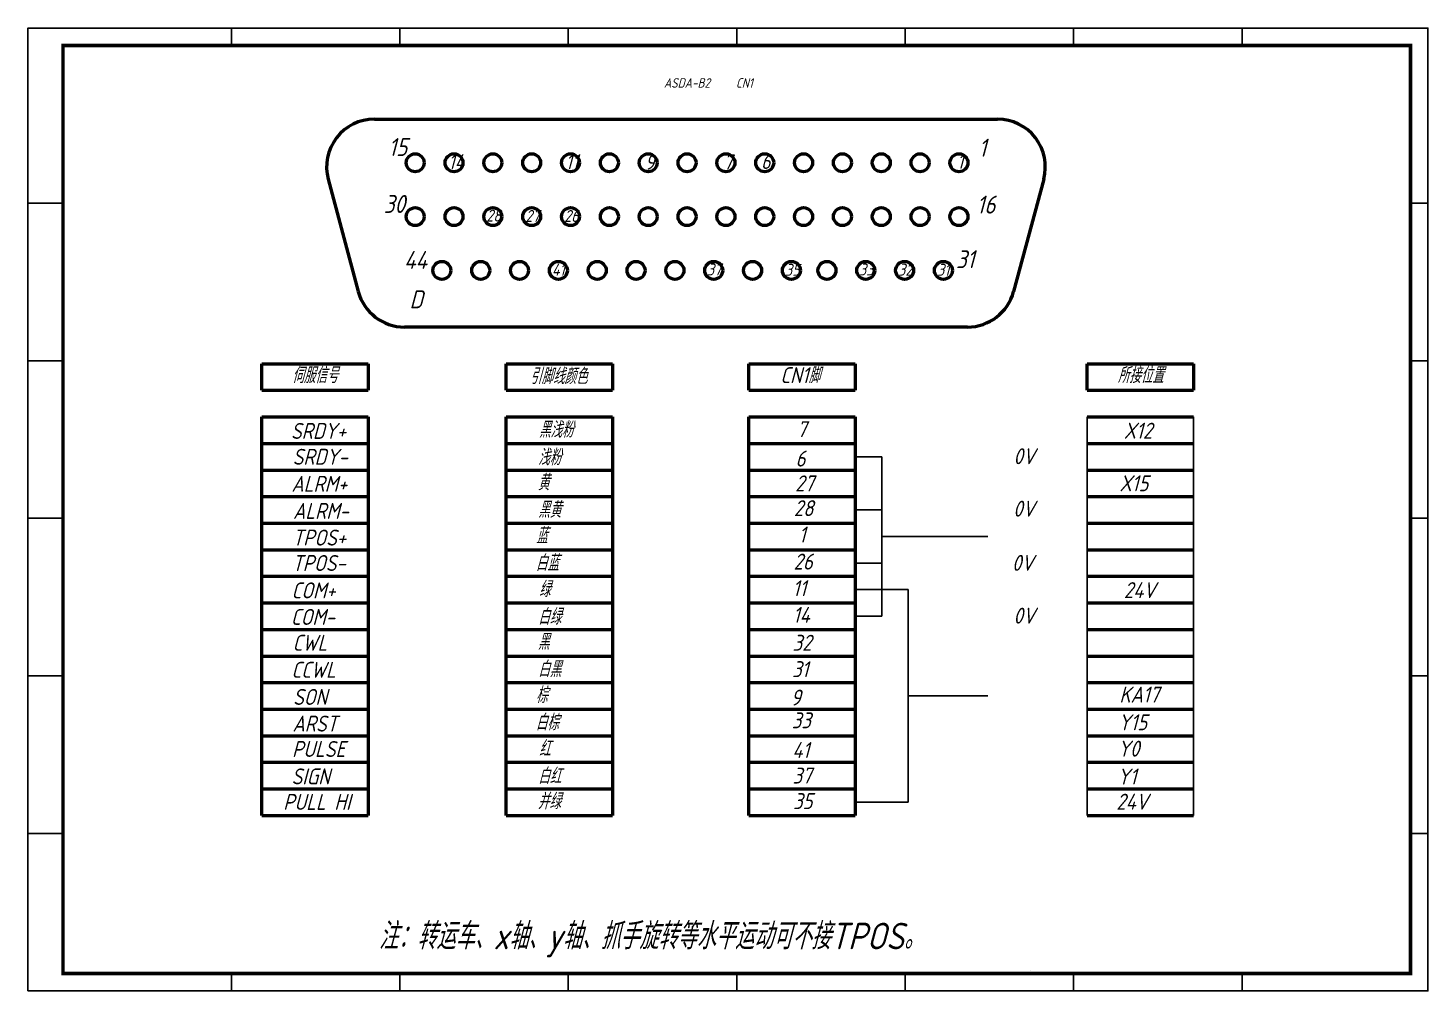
# Model space of a CAD drawing. Header units: inches. Extents: x 16762 to 17541, y 399939 to 400567.
# Drawn here: x 16820.1 to 17149.6, y 399939.1 to 400165.6 of the extents above; entities that cross this region are included whole.
import ezdxf

# ---------------------------------------------------------------- set-up
doc = ezdxf.new("R2010")
doc.units = ezdxf.units.IN
doc.header["$MEASUREMENT"] = 0
doc.layers.add('粗实线', color=7, linetype='Continuous', lineweight=50)
doc.layers.add('细实线', color=7, linetype='Continuous')
doc.styles.add('工程文字', font='gbeitc.shx', dxfattribs={"bigfont": 'gbcbig.shx'})

msp = doc.modelspace()

# ---------------------------------------------------------------- linework, layer by layer
at = {"color": 1}
for p, q in [((16820.11, 400165.59), (17149.58, 400165.59)), ((16820.11, 400165.59), (17149.58, 400165.59)), ((16820.11, 399939.08), (16820.11, 400165.59)), ((16820.11, 399939.08), (16820.11, 400165.59)), ((16820.11, 399939.08), (17149.58, 399939.08)), ((16820.11, 399939.08), (17149.58, 399939.08))]:
    msp.add_line(p, q, dxfattribs=at)
for p, q in [((16867.99, 400161.33), (16867.99, 400165.59)), ((16867.99, 400161.33), (16867.99, 400165.59)), ((16907.63, 400161.47), (16907.63, 400165.59)), ((16907.63, 400161.47), (16907.63, 400165.59)), ((16947.27, 400161.47), (16947.27, 400165.59)), ((16947.27, 400161.47), (16947.27, 400165.59)), ((16986.91, 400161.47), (16986.91, 400165.59)), ((16986.91, 400161.47), (16986.91, 400165.59)), ((16986.91, 400161.47), (16986.91, 400165.59)), ((16986.91, 400161.47), (16986.91, 400165.59)), ((17026.55, 400161.47), (17026.55, 400165.59)), ((17026.55, 400161.47), (17026.55, 400165.59)), ((17066.19, 400161.47), (17066.19, 400165.59)), ((17066.19, 400161.47), (17066.19, 400165.59)), ((17105.83, 400161.47), (17105.83, 400165.59)), ((17105.83, 400161.47), (17105.83, 400165.59)), ((17149.58, 400165.59), (17149.58, 399939.08)), ((17149.58, 400165.59), (17149.58, 399939.08)), ((16828.35, 400124.41), (16820.11, 400124.41)), ((16828.35, 400124.41), (16820.11, 400124.41)), ((17149.58, 400124.41), (17145.47, 400124.41)), ((17149.58, 400124.41), (17145.47, 400124.41)), ((16828.35, 400087.34), (16820.11, 400087.34)), ((16828.35, 400087.34), (16820.11, 400087.34)), ((17149.58, 400087.34), (17145.47, 400087.34)), ((17149.58, 400087.34), (17145.47, 400087.34)), ((16828.35, 400050.27), (16820.11, 400050.27)), ((16828.35, 400050.27), (16820.11, 400050.27)), ((17149.58, 400050.27), (17145.47, 400050.27)), ((17149.58, 400050.27), (17145.47, 400050.27)), ((16828.35, 400013.21), (16820.11, 400013.21)), ((16828.35, 400013.21), (16820.11, 400013.21)), ((17149.58, 400013.21), (17145.47, 400013.21)), ((17149.58, 400013.21), (17145.47, 400013.21)), ((17145.47, 399992.64), (17145.47, 399943.2)), ((17145.47, 399976.14), (17145.47, 399990.56)), ((17145.47, 399990.56), (17145.47, 399976.14)), ((16828.35, 399976.14), (16820.11, 399976.14)), ((16828.35, 399976.14), (16820.11, 399976.14)), ((16828.35, 399973.2), (16828.35, 399943.2)), ((16828.35, 399973.2), (16828.35, 399943.2)), ((17149.58, 399976.14), (17145.47, 399976.14)), ((17149.58, 399976.14), (17145.47, 399976.14)), ((17145.47, 399943.2), (17145.47, 399973.2)), ((17056.15, 399943.97), (17056.15, 399943.97)), ((17056.15, 399943.97), (17056.15, 399943.97)), ((16828.35, 399943.2), (17145.47, 399943.2)), ((16867.99, 399943.2), (16867.99, 399939.08)), ((16867.99, 399943.2), (16867.99, 399939.08)), ((16875.02, 399943.2), (16935.02, 399943.2)), ((17055.02, 399943.2), (16875.02, 399943.2)), ((16907.63, 399943.2), (16907.63, 399939.08)), ((16907.63, 399943.2), (16907.63, 399939.08)), ((16947.27, 399943.2), (16947.27, 399939.08)), ((16947.27, 399943.2), (16947.27, 399939.08)), ((16986.91, 399943.2), (16986.91, 399939.08)), ((16986.91, 399943.2), (16986.91, 399939.08)), ((16986.91, 399943.2), (16986.91, 399939.08)), ((16986.91, 399943.2), (16986.91, 399939.08)), ((17026.55, 399943.2), (17026.55, 399939.08)), ((17026.55, 399943.2), (17026.55, 399939.08)), ((17066.19, 399943.2), (17066.19, 399939.08)), ((17066.19, 399943.2), (17066.19, 399939.08)), ((17105.83, 399943.2), (17105.83, 399939.08)), ((17105.83, 399943.2), (17105.83, 399939.08))]:
    msp.add_line(p, q)
msp.add_lwpolyline([(16820.11, 399939.08), (17149.58, 399939.08), (17149.58, 400165.59), (16820.11, 400165.59)], close=True, dxfattribs=at)
at = {"const_width": 0.824}
msp.add_lwpolyline([(16828.35, 400161.47), (17145.47, 400161.47), (17145.47, 399943.2), (16828.35, 399943.2), (16828.35, 400161.47)], dxfattribs=at)
msp.add_lwpolyline([(16828.35, 400161.47), (17145.47, 400161.47), (17145.47, 399943.2), (16828.35, 399943.2), (16828.35, 400161.47)], dxfattribs=at)
at = {"layer": '粗实线'}
for p, q in [((16901.63, 400144.16), (17048.27, 400144.16)), ((16890.76, 400130), (16897.84, 400103.6)), ((17059.14, 400130), (17052.06, 400103.6)), ((17041.2, 400095.26), (16908.7, 400095.26)), ((16875.15, 400086.62), (16900.15, 400086.62)), ((16875.15, 400080.37), (16875.15, 400086.62)), ((16900.15, 400086.62), (16900.15, 400080.37)), ((16932.66, 400086.62), (16957.66, 400086.62)), ((16932.66, 400080.37), (16932.66, 400086.62)), ((16957.66, 400086.62), (16957.66, 400080.37)), ((16989.77, 400086.62), (17014.77, 400086.62)), ((16989.77, 400080.37), (16989.77, 400086.62)), ((17014.77, 400086.62), (17014.77, 400080.37)), ((17069.41, 400086.62), (17094.41, 400086.62)), ((17069.41, 400080.37), (17069.41, 400086.62)), ((17094.41, 400086.62), (17094.41, 400080.37)), ((16875.15, 400080.37), (16900.15, 400080.37)), ((16932.66, 400080.37), (16957.66, 400080.37)), ((16989.77, 400080.37), (17014.77, 400080.37)), ((17069.41, 400080.37), (17094.41, 400080.37)), ((16875.15, 400074.12), (16900.15, 400074.12)), ((16875.15, 399980.37), (16875.15, 400074.12)), ((16900.15, 400074.12), (16900.15, 399980.37)), ((16932.66, 400074.12), (16957.66, 400074.12)), ((16932.66, 399980.37), (16932.66, 400074.12)), ((16957.66, 400074.12), (16957.66, 399980.37)), ((16989.77, 400074.12), (17014.77, 400074.12)), ((16989.77, 399980.37), (16989.77, 400074.12)), ((17014.77, 400074.12), (17014.77, 399980.37)), ((17069.41, 400074.12), (17094.41, 400074.12)), ((16875.15, 400067.87), (16900.15, 400067.87)), ((16932.66, 400067.87), (16957.66, 400067.87)), ((16989.77, 400067.87), (17014.77, 400067.87)), ((17069.41, 400067.87), (17094.41, 400067.87)), ((16875.15, 400061.62), (16900.15, 400061.62)), ((16932.66, 400061.62), (16957.66, 400061.62)), ((16989.77, 400061.62), (17014.77, 400061.62)), ((17069.41, 400061.62), (17094.41, 400061.62)), ((16875.15, 400055.37), (16900.15, 400055.37)), ((16932.66, 400055.37), (16957.66, 400055.37)), ((16989.77, 400055.37), (17014.77, 400055.37)), ((17069.41, 400055.37), (17094.41, 400055.37)), ((16875.15, 400049.12), (16900.15, 400049.12)), ((16932.66, 400049.12), (16957.66, 400049.12)), ((16989.77, 400049.12), (17014.77, 400049.12)), ((17069.41, 400049.12), (17094.41, 400049.12)), ((16875.15, 400042.87), (16900.15, 400042.87)), ((16932.66, 400042.87), (16957.66, 400042.87)), ((16989.77, 400042.87), (17014.77, 400042.87)), ((17069.41, 400042.87), (17094.41, 400042.87)), ((16875.15, 400036.62), (16900.15, 400036.62)), ((16932.66, 400036.62), (16957.66, 400036.62)), ((16989.77, 400036.62), (17014.77, 400036.62)), ((17069.41, 400036.62), (17094.41, 400036.62)), ((16875.15, 400030.37), (16900.15, 400030.37)), ((16932.66, 400030.37), (16957.66, 400030.37)), ((16989.77, 400030.37), (17014.77, 400030.37)), ((17069.41, 400030.37), (17094.41, 400030.37)), ((16875.15, 400024.12), (16900.15, 400024.12)), ((16932.66, 400024.12), (16957.66, 400024.12)), ((16989.77, 400024.12), (17014.77, 400024.12)), ((17069.41, 400024.12), (17094.41, 400024.12)), ((16875.15, 400017.87), (16900.15, 400017.87)), ((16932.66, 400017.87), (16957.66, 400017.87)), ((16989.77, 400017.87), (17014.77, 400017.87)), ((17069.41, 400017.87), (17094.41, 400017.87)), ((16875.15, 400011.62), (16900.15, 400011.62)), ((16932.66, 400011.62), (16957.66, 400011.62)), ((16989.77, 400011.62), (17014.77, 400011.62)), ((17069.41, 400011.62), (17094.41, 400011.62)), ((16875.15, 400005.37), (16900.15, 400005.37)), ((16932.66, 400005.37), (16957.66, 400005.37)), ((16989.77, 400005.37), (17014.77, 400005.37)), ((17069.41, 400005.37), (17094.41, 400005.37)), ((16875.15, 399999.12), (16900.15, 399999.12)), ((16932.66, 399999.12), (16957.66, 399999.12)), ((16989.77, 399999.12), (17014.77, 399999.12)), ((17069.41, 399999.12), (17094.41, 399999.12)), ((16875.15, 399992.87), (16900.15, 399992.87)), ((16932.66, 399992.87), (16957.66, 399992.87)), ((16989.77, 399992.87), (17014.77, 399992.87)), ((17069.41, 399992.87), (17094.41, 399992.87)), ((16875.15, 399986.62), (16900.15, 399986.62)), ((16932.66, 399986.62), (16957.66, 399986.62)), ((16989.77, 399986.62), (17014.77, 399986.62)), ((17069.41, 399986.62), (17094.41, 399986.62)), ((16875.15, 399980.37), (16900.15, 399980.37)), ((16932.66, 399980.37), (16957.66, 399980.37)), ((16989.77, 399980.37), (17014.77, 399980.37)), ((17069.41, 399980.37), (17094.41, 399980.37))]:
    msp.add_line(p, q, dxfattribs=at)
for centre in [(16911.23, 400133.89), (16920.37, 400133.89), (16929.51, 400133.89), (16938.65, 400133.89), (16947.79, 400133.89), (16956.93, 400133.89), (16966.07, 400133.89), (16975.21, 400133.89), (16984.35, 400133.89), (16993.49, 400133.89), (17002.63, 400133.89), (17011.78, 400133.89), (17020.92, 400133.89), (17030.06, 400133.89), (17039.2, 400133.89), (16911.23, 400121.23), (16920.37, 400121.23), (16929.51, 400121.23), (16938.65, 400121.23), (16947.79, 400121.23), (16956.93, 400121.23), (16966.07, 400121.23), (16975.21, 400121.23), (16984.35, 400121.23), (16993.49, 400121.23), (17002.63, 400121.23), (17011.78, 400121.23), (17020.92, 400121.23), (17030.06, 400121.23), (17039.2, 400121.23), (16917.51, 400108.58), (16926.65, 400108.58), (16935.79, 400108.58), (16944.93, 400108.58), (16954.07, 400108.58), (16963.21, 400108.58), (16972.35, 400108.58), (16981.49, 400108.58), (16990.63, 400108.58), (16999.77, 400108.58), (17008.13, 400108.58), (17017.27, 400108.58), (17026.41, 400108.58), (17035.55, 400108.58)]:
    msp.add_circle(centre, 2.11, dxfattribs=at)
for centre, start, end in [((16901.63, 400132.91), 90, 195), ((17048.27, 400132.91), 345, 90), ((16908.7, 400106.51), 195, 270), ((17041.2, 400106.51), 270, 345)]:
    msp.add_arc(centre, 11.25, start, end, dxfattribs=at)
at = {"layer": '细实线'}
for p, q in [((17069.41, 400074.12), (17069.41, 400067.87)), ((17094.41, 400074.12), (17094.41, 400067.87)), ((17069.41, 400067.87), (17069.41, 400061.62)), ((17094.41, 400067.87), (17094.41, 400061.62)), ((17014.77, 400064.74), (17021.02, 400064.74)), ((17021.02, 400064.74), (17021.02, 400027.24)), ((17069.41, 400061.62), (17069.41, 400055.37)), ((17094.41, 400061.62), (17094.41, 400055.37)), ((17069.41, 400055.37), (17069.41, 400049.12)), ((17094.41, 400055.37), (17094.41, 400049.12)), ((17014.77, 400052.24), (17021.02, 400052.24)), ((17069.41, 400049.12), (17069.41, 400042.87)), ((17094.41, 400049.12), (17094.41, 400042.87)), ((17021.02, 400045.99), (17046.02, 400045.99)), ((17069.41, 400042.87), (17069.41, 400036.62)), ((17094.41, 400042.87), (17094.41, 400036.62)), ((17014.77, 400039.74), (17021.02, 400039.74)), ((17069.41, 400036.62), (17069.41, 400030.37)), ((17094.41, 400036.62), (17094.41, 400030.37)), ((17014.77, 400033.49), (17027.27, 400033.49)), ((17027.27, 400033.49), (17027.27, 399983.49)), ((17069.41, 400030.37), (17069.41, 400024.12)), ((17094.41, 400030.37), (17094.41, 400024.12)), ((17014.77, 400027.24), (17021.02, 400027.24)), ((17069.41, 400024.12), (17069.41, 400017.87)), ((17094.41, 400024.12), (17094.41, 400017.87)), ((17069.41, 400017.87), (17069.41, 400011.62)), ((17094.41, 400017.87), (17094.41, 400011.62)), ((17069.41, 400011.62), (17069.41, 400005.37)), ((17094.41, 400011.62), (17094.41, 400005.37)), ((17027.27, 400008.49), (17046.02, 400008.49)), ((17069.41, 400005.37), (17069.41, 399999.12)), ((17094.41, 400005.37), (17094.41, 399999.12)), ((17069.41, 399999.12), (17069.41, 399992.87)), ((17094.41, 399999.12), (17094.41, 399992.87)), ((17069.41, 399992.87), (17069.41, 399986.62)), ((17094.41, 399992.87), (17094.41, 399986.62)), ((17069.41, 399986.62), (17069.41, 399980.37)), ((17094.41, 399986.62), (17094.41, 399980.37)), ((17014.77, 399983.49), (17027.27, 399983.49))]:
    msp.add_line(p, q, dxfattribs=at)

# ---------------------------------------------------------------- texts
at = {"layer": '粗实线', "attachment_point": 1, "style": '工程文字'}
for s, width, insert, char_height in [('ASDA-B2     CN1', 35.714, (16969.75, 400153.79), 2.25), ('15', 2.7712, (16904.93, 400139.7), 4.219), ('1', 2.7712, (17043.82, 400139.54), 4.22), ('14', 2.7712, (16919.03, 400135.93), 3.516), ('11', 2.7712, (16946.62, 400135.9), 3.516), ('9', 2.7712, (16965.31, 400135.79), 3.52), ('7', 2.7712, (16983.78, 400135.84), 3.52), ('6', 2.7712, (16992.64, 400135.95), 3.52), ('1', 2.7712, (17038.74, 400136.01), 3.52), ('30', 2.7712, (16903.83, 400126.31), 4.219), ('16', 2.7712, (17043.35, 400126.16), 4.219), ('28', 2.5, (16927.97, 400122.88), 2.812), ('27', 2.5, (16937.17, 400122.79), 2.812), ('26', 2.5, (16946.31, 400122.79), 2.812), ('44', 3, (16908.61, 400113.13), 4.219), ('31', 2.7712, (17038.49, 400113.31), 4.219), ('41', 2.7712, (16943.42, 400110.15), 2.812), ('37', 2.7712, (16979.89, 400110.21), 2.812), ('35', 2.7712, (16998.26, 400110.12), 2.812), ('33', 2.7712, (17015.69, 400110.2), 2.812), ('32', 2.7712, (17024.89, 400110.15), 2.812), ('31', 2.7712, (17034.06, 400110.13), 2.812), ('D', 2.7712, (16909.9, 400103.89), 4.22), ('伺服信号', 17.4381, (16882.27, 400085.81), 3.75), ('引脚线颜色', 17.4381, (16938.22, 400085.57), 3.75), ('CN1脚', 17.4381, (16997.15, 400085.81), 3.75), ('所接位置', 17.4381, (17076.54, 400085.81), 3.75), ('SRDY+', 17.4381, (16881.98, 400072.69), 3.75), ('黑浅粉', 17.4381, (16940.34, 400072.99), 3.75), ('7', 17.4381, (17001.07, 400073.09), 3.75), ('X12', 17.4381, (17078, 400072.75), 3.75), ('SRDY-', 17.4381, (16882.38, 400066.61), 3.75), ('浅粉', 17.4381, (16940.15, 400066.5), 3.75), ('6', 17.4381, (17000.74, 400066.18), 3.75), ('0V', 17.4381, (17052.03, 400066.74), 3.75), ('ALRM+', 17.4381, (16882.1, 400060.25), 3.75), ('黄', 17.4381, (16940.07, 400060.59), 3.75), ('27', 17.4381, (17000.65, 400060.35), 3.75), ('X15', 17.4381, (17076.96, 400060.37), 3.75), ('ALRM-', 17.4381, (16882.48, 400053.87), 3.75), ('黑黄', 17.4381, (16940.15, 400054.16), 3.75), ('28', 17.4381, (17000.34, 400054.52), 3.75), ('0V', 17.4381, (17051.96, 400054.4), 3.75), ('TPOS+', 17.4381, (16882.35, 400047.6), 3.75), ('蓝', 17.4381, (16939.66, 400048.06), 3.75), ('1', 17.4381, (17001.5, 400048.32), 3.75), ('TPOS-', 17.4381, (16882.26, 400041.62), 3.75), ('白蓝', 17.4381, (16939.58, 400041.65), 3.75), ('26', 17.4381, (17000.28, 400041.95), 3.75), ('0V', 17.4381, (17051.68, 400041.65), 3.75), ('绿', 17.4381, (16940.34, 400035.49), 3.75), ('11', 17.4381, (17000.04, 400035.7), 3.75), ('COM+', 17.4381, (16882.13, 400035.18), 3.75), ('COM-', 17.4381, (16881.98, 400028.94), 3.75), ('白绿', 17.4381, (16940.15, 400029), 3.75), ('14', 17.4381, (17000.1, 400029.42), 3.75), ('0V', 17.4381, (17052.03, 400029.24), 3.75), ('CWL', 17.4381, (16882.38, 400022.86), 3.75), ('黑', 17.4381, (16940.07, 400023.09), 3.75), ('32', 17.4381, (17000.04, 400022.86), 3.75), ('CCWL', 17.4381, (16882.1, 400016.5), 3.75), ('白黑', 17.4381, (16940.15, 400016.66), 3.75), ('31', 17.4381, (16999.92, 400016.65), 3.75), ('SON', 17.4381, (16882.48, 400010.12), 3.75), ('棕', 17.4381, (16939.66, 400010.56), 3.75), ('9', 17.4381, (16999.61, 400009.97), 3.75), ('KA17', 17.4381, (17076.96, 400010.67), 3.75), ('ARST', 17.4381, (16882.35, 400003.85), 3.75), ('白棕', 17.4381, (16939.58, 400004.15), 3.75), ('33', 17.4381, (16999.85, 400004.62), 3.75), ('Y15', 17.4381, (17076.68, 400004.15), 3.75), ('PULSE', 17.4381, (16882.26, 399997.87), 3.75), ('红', 17.4381, (16940.34, 399997.99), 3.75), ('41', 17.4381, (16999.98, 399997.63), 3.75), ('Y0', 17.4381, (17076.58, 399997.95), 3.75), ('SIGN', 17.4381, (16882.13, 399991.43), 3.75), ('白红', 17.4381, (16940.15, 399991.5), 3.75), ('37', 17.4381, (17000.04, 399991.62), 3.75), ('Y1', 17.4381, (17076.49, 399991.39), 3.75), ('PULL HI', 17.4381, (16880.17, 399985.42), 3.75), ('并绿', 17.4381, (16940.07, 399985.59), 3.75), ('35', 17.4381, (17000.16, 399985.62), 3.75), ('24V', 17.4381, (17076.23, 399985.48), 3.75), ('注：转运车、x轴、y轴、抓手旋转等水平运动可不接TPOS。', 195.9432, (16902.64, 399955.13), 6.25)]:
    msp.add_mtext_dynamic_manual_height_columns(s, width=width, gutter_width=1, heights=[0], dxfattribs=dict(at, insert=insert, char_height=char_height))
at = {"layer": '细实线', "insert": (17078, 400035.25), "char_height": 3.75, "attachment_point": 1, "style": '工程文字'}
msp.add_mtext_dynamic_manual_height_columns('24V', width=17.4381, gutter_width=1, heights=[0], dxfattribs=at)

doc.saveas('drawing.dxf')
